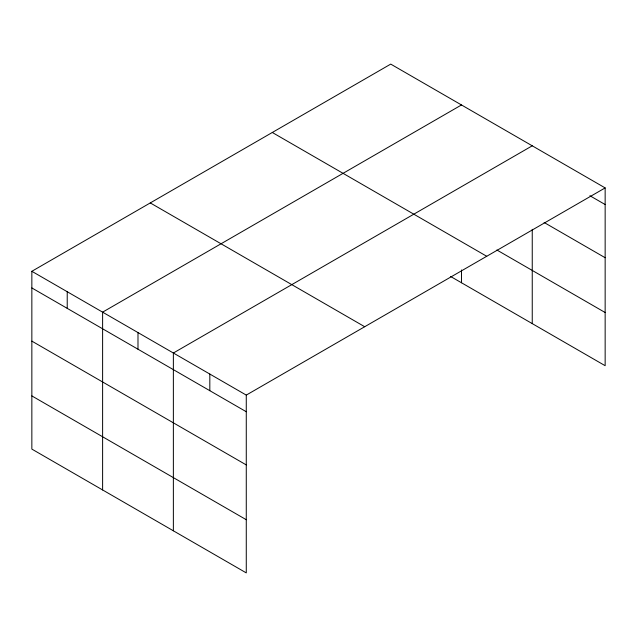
<?xml version="1.0" encoding="UTF-8"?>
<svg xmlns="http://www.w3.org/2000/svg" width="637" height="637" viewBox="0 0 637 637"><rect width="100%" height="100%" fill="white"/><g stroke="black" fill="none" stroke-linecap="round" stroke-linejoin="round"><path stroke-width="0.96" d="M31.85 271.298L246.272 395.099L246.272 572.894L31.85 449.093L31.85 271.298L390.728 64.106L605.15 187.907L605.15 365.702L450.534 276.434M461.483 104.962L102.613 312.154L102.613 489.949M532.245 145.809L173.368 353.009L173.368 530.804M246.272 395.099L605.15 187.907M589.894 195.734L605.15 204.541M544.117 222.48L605.15 257.722M496.868 249.999L605.15 312.52M272.294 132.48L486.724 256.281M150.276 202.924L364.706 326.725M31.85 287.94L246.272 411.733M31.85 341.121L246.272 464.914M31.85 395.911L246.272 519.712M532.245 229.328L532.245 323.612M461.483 269.953L461.483 282.756M209.82 374.054L209.82 390.688M137.99 332.578L137.99 349.219M67.227 291.73L67.227 308.364"/></g></svg>
